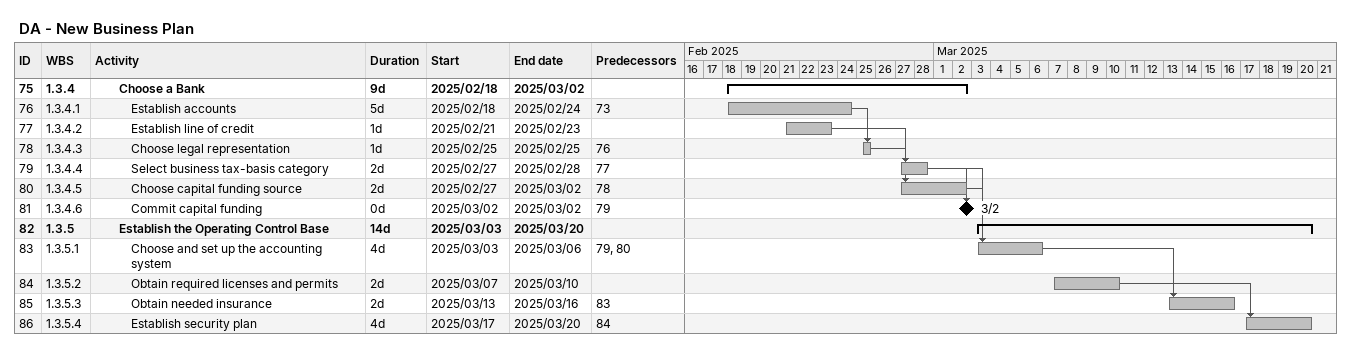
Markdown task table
DA - New Business Plan

| ID | WBS | Task | Duration | Start | Finish | Predecessors |
|---|---|---|---|---|---|---|
| 75 | 1.3.4 | **Choose a Bank** | 9d | 2025-02-18 | 2025-03-02 |  |
| 76 | 1.3.4.1 | Establish accounts | 5d | 2025-02-18 | 2025-02-24 | 73 |
| 77 | 1.3.4.2 | Establish line of credit | 1d | 2025-02-21 | 2025-02-23 |  |
| 78 | 1.3.4.3 | Choose legal representation | 1d | 2025-02-25 | 2025-02-25 | 76 |
| 79 | 1.3.4.4 | Select business tax-basis category | 2d | 2025-02-27 | 2025-02-28 | 77 |
| 80 | 1.3.4.5 | Choose capital funding source | 2d | 2025-02-27 | 2025-03-02 | 78 |
| 81 | 1.3.4.6 | Commit capital funding | 0d | 2025-03-02 | 2025-03-02 | 79 |
| 82 | 1.3.5 | **Establish the Operating Control Base** | 14d | 2025-03-03 | 2025-03-20 |  |
| 83 | 1.3.5.1 | Choose and set up the accounting system | 4d | 2025-03-03 | 2025-03-06 | 79, 80 |
| 84 | 1.3.5.2 | Obtain required licenses and permits | 2d | 2025-03-07 | 2025-03-10 |  |
| 85 | 1.3.5.3 | Obtain needed insurance | 2d | 2025-03-13 | 2025-03-16 | 83 |
| 86 | 1.3.5.4 | Establish security plan | 4d | 2025-03-17 | 2025-03-20 | 84 |
